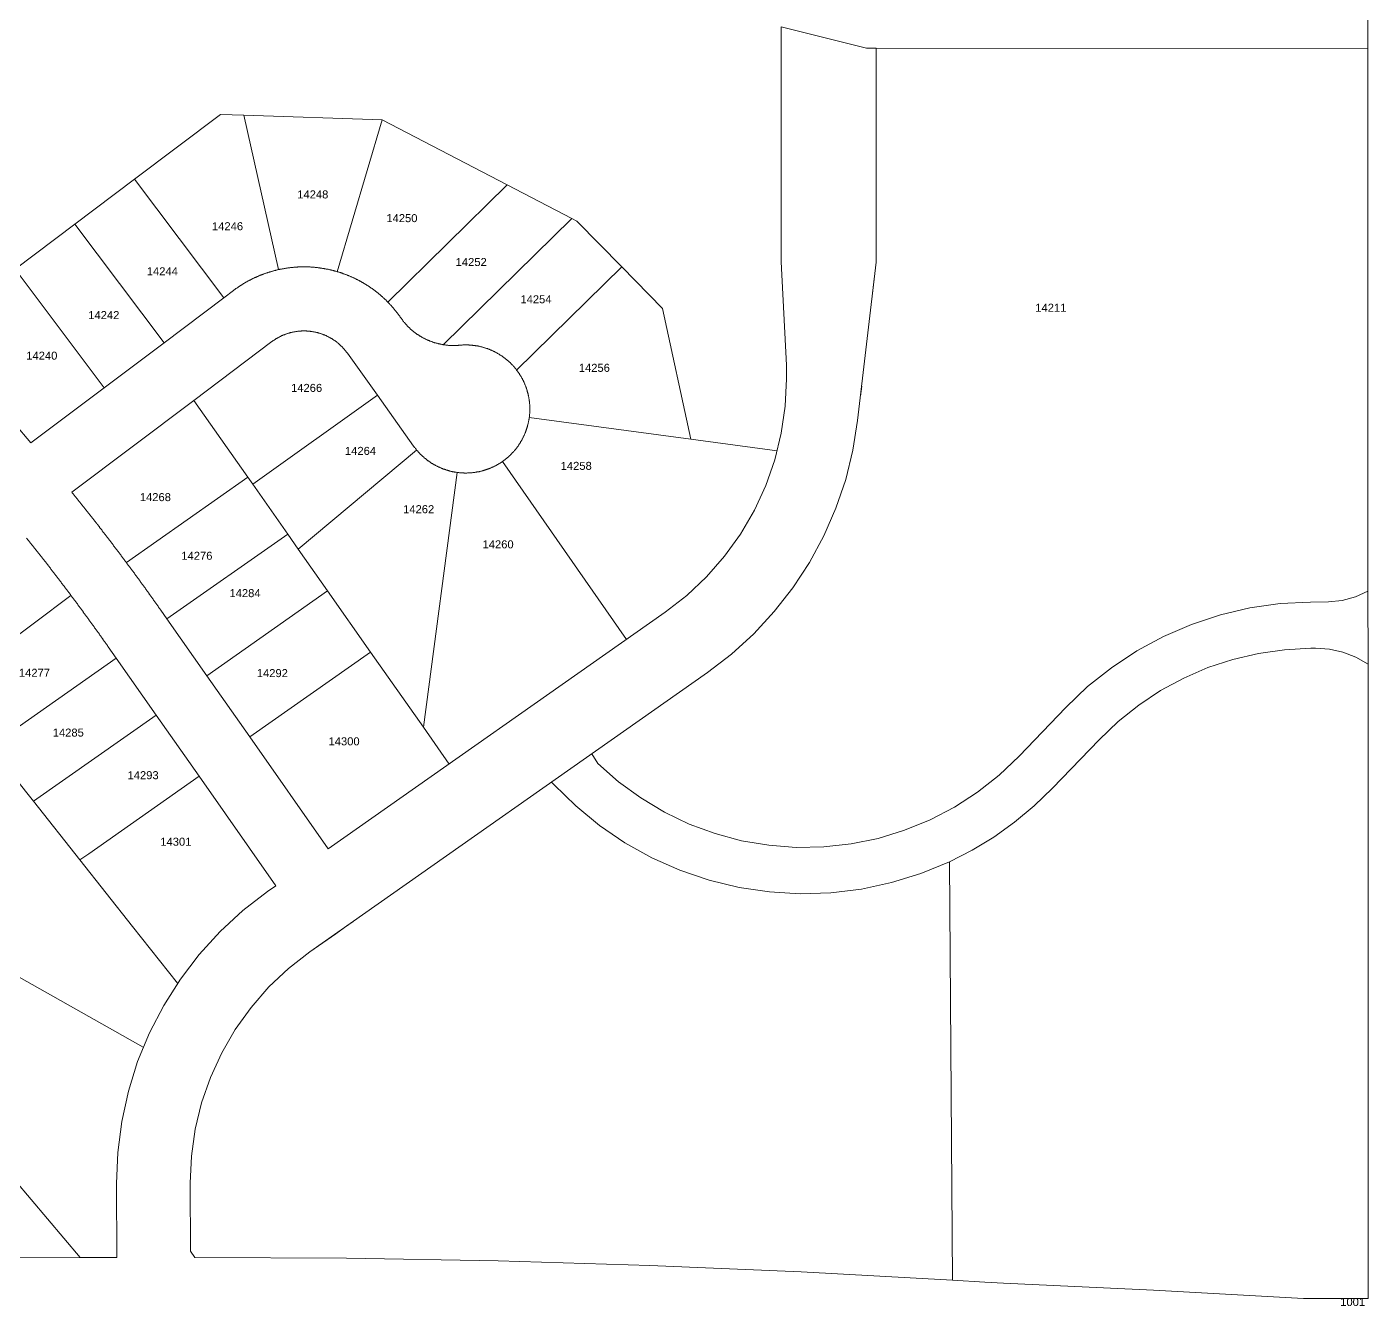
# Model space of a CAD drawing. Header units: feet. Extents: x 865220 to 2866543, y -2240498 to 973965.
# Drawn here: x 2860959 to 2862216, y 963444 to 964642 of the extents above; entities that cross this region are included whole.
import ezdxf
from ezdxf.enums import TextEntityAlignment as Align

# ---------------------------------------------------------------- set-up
doc = ezdxf.new("R2010")
doc.units = ezdxf.units.FT
doc.header["$LTSCALE"] = 0.015
doc.header["$MEASUREMENT"] = 0
doc.layers.add('Dakota County Addresses', color=7, linetype='Continuous')
doc.layers.add('Dakota County Parcels', color=7, linetype='Continuous')
doc.styles.add('Dimensions 100', font='arial.ttf')

# ---------------------------------------------------------------- blocks, each defined once
blk = doc.blocks.new('ACMAP_ANN_TEMPLATE_Dakota County Addresses')
at = {"layer": 'Dakota County Addresses', "style": 'Dimensions 100'}
blk.add_attdef('DakotaCountyAddress', text='', height=50, dxfattribs=at).set_placement((0, 0), align=Align.CENTER)

msp = doc.modelspace()

# ---------------------------------------------------------------- linework, layer by layer
at = {"layer": 'Dakota County Parcels', "lineweight": 5, "ltscale": 100}
for p, q in [((2862215.6, 964622.2), (2862215.6, 964742.2)), ((2861665.9, 964422.4), (2861666, 964642.4)), ((2861666, 964642.4), (2861746, 964622.4)), ((2861746, 964622.4), (2861755, 964622.4)), ((2861755, 964622.4), (2861754.9, 964421.9)), ((2861755, 964622.4), (2862215.6, 964622.2)), ((2862215.6, 964622.2), (2862215.7, 964113.9)), ((2861060, 964499.7), (2861140.7, 964560.4)), ((2861140.7, 964560.4), (2861162.5, 964559.6)), ((2861162.5, 964559.6), (2861194.9, 964415)), ((2861162.5, 964559.6), (2861292.1, 964555.3)), ((2861292.1, 964555.3), (2861250, 964413.1)), ((2861292.1, 964555.3), (2861409.1, 964494.4)), ((2861004.1, 964457.6), (2861060, 964499.7)), ((2861143.6, 964388.6), (2861060, 964499.7)), ((2861409.1, 964494.4), (2861297.4, 964384.7)), ((2861409.1, 964494.4), (2861469.8, 964462.8)), ((2860948.2, 964415.5), (2861004.1, 964457.6)), ((2861087.7, 964346.5), (2861004.1, 964457.6)), ((2861469.8, 964462.8), (2861349.4, 964344.7)), ((2861469.8, 964462.8), (2861474.5, 964460.4)), ((2861474.5, 964460.4), (2861516.5, 964417.6)), ((2861516.5, 964417.6), (2861418.1, 964321)), ((2861516.5, 964417.6), (2861554.7, 964378.6)), ((2861670.9, 964325.7), (2861665.9, 964422.4)), ((2861754.9, 964421.9), (2861737.6, 964273.8)), ((2861754.9, 964421.9), (2861751.6, 964393.1)), ((2861031.7, 964304.4), (2860948.2, 964415.5)), ((2861143.6, 964388.6), (2861152.7, 964395.5)), ((2861087.7, 964346.5), (2861143.6, 964388.6)), ((2861554.7, 964378.6), (2861581.2, 964256.2)), ((2860962.9, 964252.7), (2860873.1, 964359)), ((2861031.7, 964304.4), (2861087.7, 964346.5)), ((2861115.7, 964292.6), (2861188.8, 964347.6)), ((2861259.6, 964336.7), (2861287.6, 964297.3)), ((2861670.9, 964312.8), (2861670.9, 964325.7)), ((2860962.9, 964252.7), (2861031.7, 964304.4)), ((2861741.4, 964305.8), (2861740.3, 964296.4)), ((2861001.4, 964206.5), (2861115.7, 964292.6)), ((2861166.3, 964220.6), (2861115.7, 964292.6)), ((2861170.9, 964214), (2861287.6, 964297.3)), ((2861287.6, 964297.3), (2861321.6, 964249.7)), ((2861581.2, 964256.2), (2861429.9, 964276.5)), ((2861738.2, 964279), (2861737.6, 964273.8)), ((2861581.2, 964256.2), (2861662.2, 964245.3)), ((2861213.5, 964153.3), (2861324.4, 964246)), ((2861404.8, 964235.3), (2861521, 964068.7)), ((2861166.3, 964220.6), (2861052.4, 964140.7)), ((2861170.9, 964214), (2861166.3, 964220.6)), ((2861330.7, 963986.5), (2861362.5, 964225.1)), ((2861203.6, 964167.4), (2861170.9, 964214)), ((2861203.6, 964167.4), (2861090.4, 964087.9)), ((2861213.5, 964153.3), (2861203.6, 964167.4)), ((2861241, 964114.2), (2861213.5, 964153.3)), ((2860882.5, 964021.6), (2861000.5, 964109.9)), ((2861241, 964114.2), (2861127.7, 964034.7)), ((2861241, 964114.2), (2861281.2, 964056.9)), ((2862161.9, 964103.7), (2862178.9, 964103.9)), ((2862215.7, 964113.9), (2862215.8, 964045.5)), ((2861084.6, 964096.1), (2861090.4, 964087.9)), ((2861241.6, 963872.5), (2861557.2, 964094.1)), ((2861090.4, 964087.9), (2861127.7, 964034.7)), ((2861035.5, 964061.6), (2861043, 964051.1)), ((2861281.2, 964056.9), (2861168, 963977.4)), ((2861330.7, 963986.5), (2861281.2, 964056.9)), ((2862162.2, 964060.4), (2862166.6, 964060.4)), ((2860924.8, 963968.1), (2861043, 964051.1)), ((2861043, 964051.1), (2861080.3, 963997.9)), ((2862215.8, 964045.5), (2862215.9, 963451.6)), ((2861127.7, 964034.7), (2861168, 963977.4)), ((2861596.9, 964037.7), (2861224.4, 963776.1)), ((2861888.9, 963959.4), (2861932.5, 964004.8)), ((2860965.3, 963917.1), (2861080.3, 963997.9)), ((2861080.3, 963997.9), (2861120.5, 963940.6)), ((2861354.8, 963952), (2861330.7, 963986.5)), ((2860924.8, 963968.1), (2860965.3, 963917.1)), ((2861168, 963977.4), (2861241.6, 963872.5)), ((2861920.2, 963929.4), (2861963.8, 963974.8)), ((2861488.5, 963961.5), (2861494.2, 963952.5)), ((2861017.1, 963867.9), (2861120.5, 963940.6)), ((2861120.5, 963940.6), (2861192.5, 963838)), ((2861450.6, 963935), (2861452.9, 963932.8)), ((2860965.3, 963917.1), (2861008.9, 963862.2)), ((2861008.9, 963862.2), (2861017.1, 963867.9)), ((2861008.9, 963862.2), (2861058.2, 963799.9)), ((2861826.6, 963468.7), (2861823.5, 963860.4)), ((2861068.2, 963686.8), (2860806.7, 963834)), ((2861184.7, 963832.6), (2861192.5, 963838)), ((2861264.9, 963804.6), (2861256.8, 963798.9)), ((2861009.1, 963489.7), (2860751.6, 963793.4)), ((2861248.6, 963793.1), (2861224.4, 963776.1)), ((2861256.8, 963798.9), (2861248.6, 963793.1)), ((2861043.5, 963489.8), (2861043.3, 963559.3)), ((2861112.2, 963559.5), (2861112.5, 963495.9)), ((2860870.4, 963489.2), (2861009.1, 963489.7)), ((2861009.1, 963489.7), (2861043.5, 963489.8)), ((2861112.5, 963495.9), (2861116.6, 963490)), ((2861856.8, 963466.8), (2861826.6, 963468.7)), ((2861874.2, 963465.7), (2861856.8, 963466.8)), ((2862215.9, 963451.6), (2862155.2, 963451.4))]:
    msp.add_line(p, q, dxfattribs=at)
for points in [[(2861194.9, 964415), (2861195.4, 964415.1), (2861195.8, 964415.2), (2861196.3, 964415.3), (2861196.8, 964415.4), (2861197.3, 964415.5), (2861197.8, 964415.6), (2861198.3, 964415.7), (2861198.8, 964415.8), (2861199.3, 964415.9), (2861199.8, 964415.9), (2861200.3, 964416), (2861200.8, 964416.1), (2861201.2, 964416.2), (2861201.7, 964416.3), (2861202.2, 964416.3), (2861202.7, 964416.4), (2861203.2, 964416.5), (2861203.7, 964416.6), (2861204.2, 964416.6), (2861204.7, 964416.7), (2861205.2, 964416.8), (2861205.7, 964416.8), (2861206.2, 964416.9), (2861206.7, 964416.9), (2861207.2, 964417), (2861207.7, 964417), (2861208.2, 964417.1), (2861208.7, 964417.1), (2861209.2, 964417.2), (2861209.7, 964417.2), (2861210.2, 964417.3), (2861210.7, 964417.3), (2861211.2, 964417.3), (2861211.7, 964417.4), (2861212.2, 964417.4), (2861212.7, 964417.4), (2861213.2, 964417.5), (2861213.7, 964417.5), (2861214.2, 964417.5), (2861214.7, 964417.5), (2861215.2, 964417.5), (2861215.7, 964417.6), (2861216.2, 964417.6), (2861216.7, 964417.6), (2861217.2, 964417.6), (2861217.7, 964417.6), (2861218.2, 964417.6), (2861218.7, 964417.6), (2861219.2, 964417.6), (2861219.7, 964417.6), (2861220.2, 964417.6), (2861220.7, 964417.6), (2861221.2, 964417.6), (2861221.7, 964417.6), (2861222.2, 964417.6), (2861222.7, 964417.5), (2861223.2, 964417.5), (2861223.7, 964417.5), (2861224.2, 964417.5), (2861224.7, 964417.5), (2861225.2, 964417.4), (2861225.7, 964417.4), (2861226.2, 964417.4), (2861226.7, 964417.3), (2861227.2, 964417.3), (2861227.7, 964417.3), (2861228.2, 964417.2), (2861228.7, 964417.2), (2861229.2, 964417.1), (2861229.6, 964417.1), (2861230.1, 964417), (2861230.6, 964417), (2861231.1, 964416.9), (2861231.6, 964416.9), (2861232.1, 964416.8), (2861232.6, 964416.7), (2861233.1, 964416.7), (2861233.6, 964416.6), (2861234.1, 964416.5), (2861234.6, 964416.5), (2861235.1, 964416.4), (2861235.6, 964416.3), (2861236.1, 964416.2), (2861236.6, 964416.2), (2861237.1, 964416.1), (2861237.6, 964416), (2861238.1, 964415.9), (2861238.6, 964415.8), (2861239.1, 964415.7), (2861239.5, 964415.6), (2861240, 964415.6), (2861240.5, 964415.5), (2861241, 964415.4), (2861241.5, 964415.3), (2861242, 964415.1), (2861242.5, 964415), (2861243, 964414.9), (2861243.5, 964414.8), (2861243.9, 964414.7), (2861244.4, 964414.6), (2861244.9, 964414.5), (2861245.4, 964414.4), (2861245.9, 964414.2), (2861246.4, 964414.1), (2861246.9, 964414), (2861247.3, 964413.9), (2861247.8, 964413.7), (2861248.3, 964413.6), (2861248.8, 964413.5), (2861249.3, 964413.3), (2861250, 964413.1)], [(2861152.7, 964395.5), (2861153.1, 964395.8), (2861153.5, 964396.1), (2861153.9, 964396.4), (2861154.3, 964396.7), (2861154.7, 964397), (2861155.1, 964397.3), (2861155.5, 964397.6), (2861156, 964397.8), (2861156.4, 964398.1), (2861156.8, 964398.4), (2861157.2, 964398.7), (2861157.6, 964399), (2861158, 964399.3), (2861158.4, 964399.5), (2861158.9, 964399.8), (2861159.3, 964400.1), (2861159.7, 964400.3), (2861160.1, 964400.6), (2861160.5, 964400.9), (2861161, 964401.1), (2861161.4, 964401.4), (2861161.8, 964401.7), (2861162.2, 964401.9), (2861162.7, 964402.2), (2861163.1, 964402.4), (2861163.5, 964402.7), (2861164, 964402.9), (2861164.4, 964403.2), (2861164.8, 964403.4), (2861165.3, 964403.7), (2861165.7, 964403.9), (2861166.2, 964404.2), (2861166.6, 964404.4), (2861167, 964404.6), (2861167.5, 964404.9), (2861167.9, 964405.1), (2861168.4, 964405.3), (2861168.8, 964405.6), (2861169.2, 964405.8), (2861169.7, 964406), (2861170.1, 964406.2), (2861170.6, 964406.5), (2861171, 964406.7), (2861171.5, 964406.9), (2861171.9, 964407.1), (2861172.4, 964407.3), (2861172.9, 964407.5), (2861173.3, 964407.7), (2861173.8, 964407.9), (2861174.2, 964408.1), (2861174.7, 964408.3), (2861175.1, 964408.5), (2861175.6, 964408.7), (2861176.1, 964408.9), (2861176.5, 964409.1), (2861177, 964409.3), (2861177.4, 964409.5), (2861177.9, 964409.7), (2861178.4, 964409.9), (2861178.8, 964410.1), (2861179.3, 964410.2), (2861179.8, 964410.4), (2861180.2, 964410.6), (2861180.7, 964410.8), (2861181.2, 964411), (2861181.6, 964411.1), (2861182.1, 964411.3), (2861182.6, 964411.5), (2861183.1, 964411.6), (2861183.5, 964411.8), (2861184, 964411.9), (2861184.5, 964412.1), (2861185, 964412.3), (2861185.4, 964412.4), (2861185.9, 964412.6), (2861186.4, 964412.7), (2861186.9, 964412.9), (2861187.3, 964413), (2861187.8, 964413.1), (2861188.3, 964413.3), (2861188.8, 964413.4), (2861189.3, 964413.6), (2861189.7, 964413.7), (2861190.2, 964413.8), (2861190.7, 964413.9), (2861191.2, 964414.1), (2861191.7, 964414.2), (2861192.2, 964414.3), (2861192.6, 964414.4), (2861193.1, 964414.6), (2861193.6, 964414.7), (2861194.1, 964414.8), (2861194.9, 964415)], [(2861250, 964413.1), (2861250.5, 964413), (2861251, 964412.8), (2861251.5, 964412.7), (2861251.9, 964412.5), (2861252.4, 964412.4), (2861252.9, 964412.2), (2861253.4, 964412.1), (2861253.9, 964411.9), (2861254.3, 964411.7), (2861254.8, 964411.6), (2861255.3, 964411.4), (2861255.7, 964411.2), (2861256.2, 964411.1), (2861256.7, 964410.9), (2861257.1, 964410.7), (2861257.6, 964410.6), (2861258.1, 964410.4), (2861258.6, 964410.2), (2861259, 964410), (2861259.5, 964409.8), (2861259.9, 964409.6), (2861260.4, 964409.5), (2861260.9, 964409.3), (2861261.3, 964409.1), (2861261.8, 964408.9), (2861262.3, 964408.7), (2861262.7, 964408.5), (2861263.2, 964408.3), (2861263.6, 964408.1), (2861264.1, 964407.9), (2861264.5, 964407.7), (2861265, 964407.5), (2861265.4, 964407.3), (2861265.9, 964407), (2861266.4, 964406.8), (2861266.8, 964406.6), (2861267.3, 964406.4), (2861267.7, 964406.2), (2861268.1, 964405.9), (2861268.6, 964405.7), (2861269, 964405.5), (2861269.5, 964405.3), (2861269.9, 964405), (2861270.4, 964404.8), (2861270.8, 964404.6), (2861271.3, 964404.3), (2861271.7, 964404.1), (2861272.1, 964403.8), (2861272.6, 964403.6), (2861273, 964403.4), (2861273.4, 964403.1), (2861273.9, 964402.9), (2861274.3, 964402.6), (2861274.7, 964402.4), (2861275.2, 964402.1), (2861275.6, 964401.8), (2861276, 964401.6), (2861276.4, 964401.3), (2861276.9, 964401.1), (2861277.3, 964400.8), (2861277.7, 964400.5), (2861278.1, 964400.3), (2861278.6, 964400), (2861279, 964399.7), (2861279.4, 964399.4), (2861279.8, 964399.2), (2861280.2, 964398.9), (2861280.6, 964398.6), (2861281.1, 964398.3), (2861281.5, 964398), (2861281.9, 964397.8), (2861282.3, 964397.5), (2861282.7, 964397.2), (2861283.1, 964396.9), (2861283.5, 964396.6), (2861283.9, 964396.3), (2861284.3, 964396), (2861284.7, 964395.7), (2861285.1, 964395.4), (2861285.5, 964395.1), (2861285.9, 964394.8), (2861286.3, 964394.5), (2861286.7, 964394.2), (2861287.1, 964393.9), (2861287.5, 964393.6), (2861287.9, 964393.3), (2861288.3, 964392.9), (2861288.6, 964392.6), (2861289, 964392.3), (2861289.4, 964392), (2861289.8, 964391.7), (2861290.2, 964391.3), (2861290.6, 964391), (2861290.9, 964390.7), (2861291.3, 964390.4), (2861291.7, 964390), (2861292.1, 964389.7), (2861292.4, 964389.4), (2861292.8, 964389), (2861293.2, 964388.7), (2861293.5, 964388.4), (2861293.9, 964388), (2861294.3, 964387.7), (2861294.6, 964387.3), (2861295, 964387), (2861295.4, 964386.6), (2861295.7, 964386.3), (2861296.1, 964385.9), (2861296.4, 964385.6), (2861296.8, 964385.2), (2861297.4, 964384.7)], [(2861297.4, 964384.7), (2861297.7, 964384.3), (2861298, 964383.9), (2861298.4, 964383.6), (2861298.7, 964383.2), (2861299.1, 964382.9), (2861299.4, 964382.5), (2861299.8, 964382.1), (2861300.1, 964381.8), (2861300.4, 964381.4), (2861300.8, 964381), (2861301.1, 964380.6), (2861301.4, 964380.3), (2861301.8, 964379.9), (2861302.1, 964379.5), (2861302.4, 964379.1), (2861302.7, 964378.8), (2861303.1, 964378.4), (2861303.4, 964378), (2861303.7, 964377.6), (2861304, 964377.2), (2861304.3, 964376.8), (2861304.7, 964376.4), (2861305, 964376.1), (2861305.3, 964375.7), (2861305.6, 964375.3), (2861305.9, 964374.9), (2861306.2, 964374.5), (2861306.5, 964374.1), (2861306.8, 964373.7), (2861307.1, 964373.3), (2861307.4, 964372.9), (2861307.7, 964372.5), (2861308, 964372.1), (2861308.3, 964371.7), (2861308.6, 964371.3), (2861308.9, 964370.8), (2861309.1, 964370.4), (2861309.5, 964370)], [(2861349.4, 964344.7), (2861348.9, 964344.8), (2861348.5, 964344.9), (2861348, 964345), (2861347.5, 964345.1), (2861347, 964345.2), (2861346.5, 964345.3), (2861346, 964345.4), (2861345.5, 964345.5), (2861345, 964345.6), (2861344.5, 964345.7), (2861344.1, 964345.8), (2861343.6, 964346), (2861343.1, 964346.1), (2861342.6, 964346.2), (2861342.1, 964346.4), (2861341.6, 964346.5), (2861341.2, 964346.6), (2861340.7, 964346.8), (2861340.2, 964346.9), (2861339.7, 964347.1), (2861339.3, 964347.3), (2861338.8, 964347.4), (2861338.3, 964347.6), (2861337.9, 964347.8), (2861337.4, 964348), (2861336.9, 964348.1), (2861336.5, 964348.3), (2861336, 964348.5), (2861335.5, 964348.7), (2861335.1, 964348.9), (2861334.6, 964349.1), (2861334.2, 964349.3), (2861333.7, 964349.5), (2861333.3, 964349.7), (2861332.8, 964349.9), (2861332.4, 964350.2), (2861331.9, 964350.4), (2861331.5, 964350.6), (2861331, 964350.8), (2861330.6, 964351.1), (2861330.1, 964351.3), (2861329.7, 964351.5), (2861329.3, 964351.8), (2861328.8, 964352), (2861328.4, 964352.3), (2861328, 964352.6), (2861327.5, 964352.8), (2861327.1, 964353.1), (2861326.7, 964353.3), (2861326.3, 964353.6), (2861325.9, 964353.9), (2861325.4, 964354.2), (2861325, 964354.4), (2861324.6, 964354.7), (2861324.2, 964355), (2861323.8, 964355.3), (2861323.4, 964355.6), (2861323, 964355.9), (2861322.6, 964356.2), (2861322.2, 964356.5), (2861321.8, 964356.8), (2861321.4, 964357.1), (2861321, 964357.4), (2861320.6, 964357.8), (2861320.2, 964358.1), (2861319.9, 964358.4), (2861319.5, 964358.7), (2861319.1, 964359.1), (2861318.7, 964359.4), (2861318.4, 964359.7), (2861318, 964360.1), (2861317.6, 964360.4), (2861317.3, 964360.7), (2861316.9, 964361.1), (2861316.6, 964361.4), (2861316.2, 964361.8), (2861315.9, 964362.2), (2861315.5, 964362.5), (2861315.2, 964362.9), (2861314.8, 964363.2), (2861314.5, 964363.6), (2861314.2, 964364), (2861313.8, 964364.4), (2861313.5, 964364.7), (2861313.2, 964365.1), (2861312.9, 964365.5), (2861312.5, 964365.9), (2861312.2, 964366.3), (2861311.9, 964366.7), (2861311.6, 964367.1), (2861311.3, 964367.5), (2861311, 964367.9), (2861310.7, 964368.3), (2861310.4, 964368.7), (2861310.1, 964369.1), (2861309.8, 964369.5), (2861309.5, 964370)], [(2861188.8, 964347.6), (2861189.2, 964347.9), (2861189.6, 964348.2), (2861190, 964348.5), (2861190.4, 964348.7), (2861190.8, 964349), (2861191.2, 964349.3), (2861191.7, 964349.6), (2861192.1, 964349.8), (2861192.5, 964350.1), (2861192.9, 964350.4), (2861193.4, 964350.6), (2861193.8, 964350.9), (2861194.2, 964351.1), (2861194.7, 964351.4), (2861195.1, 964351.6), (2861195.5, 964351.8), (2861196, 964352.1), (2861196.4, 964352.3), (2861196.9, 964352.5), (2861197.3, 964352.7), (2861197.8, 964353), (2861198.2, 964353.2), (2861198.7, 964353.4), (2861199.1, 964353.6), (2861199.6, 964353.8), (2861200.1, 964354), (2861200.5, 964354.1), (2861201, 964354.3), (2861201.5, 964354.5), (2861201.9, 964354.7), (2861202.4, 964354.8), (2861202.9, 964355), (2861203.4, 964355.2), (2861203.8, 964355.3), (2861204.3, 964355.5), (2861204.8, 964355.6), (2861205.3, 964355.7), (2861205.8, 964355.9), (2861206.2, 964356), (2861206.7, 964356.1), (2861207.2, 964356.2), (2861207.7, 964356.4), (2861208.2, 964356.5), (2861208.7, 964356.6), (2861209.2, 964356.7), (2861209.6, 964356.8), (2861210.1, 964356.9), (2861210.6, 964356.9), (2861211.1, 964357), (2861211.6, 964357.1), (2861212.1, 964357.2), (2861212.6, 964357.2), (2861213.1, 964357.3), (2861213.6, 964357.3), (2861214.1, 964357.4), (2861214.6, 964357.4), (2861215.1, 964357.5), (2861215.6, 964357.5), (2861216.1, 964357.5), (2861216.6, 964357.6), (2861217.1, 964357.6), (2861217.6, 964357.6), (2861218.1, 964357.6), (2861218.6, 964357.6), (2861219.1, 964357.6), (2861219.6, 964357.6), (2861220.1, 964357.6), (2861220.6, 964357.6), (2861221.1, 964357.6), (2861221.6, 964357.5), (2861222.1, 964357.5), (2861222.6, 964357.5), (2861223.1, 964357.4), (2861223.6, 964357.4), (2861224.1, 964357.3), (2861224.6, 964357.3), (2861225.1, 964357.2), (2861225.6, 964357.2), (2861226.1, 964357.1), (2861226.6, 964357), (2861227.1, 964356.9), (2861227.6, 964356.9), (2861228, 964356.8), (2861228.5, 964356.7), (2861229, 964356.6), (2861229.5, 964356.5), (2861230, 964356.4), (2861230.5, 964356.2), (2861231, 964356.1), (2861231.5, 964356), (2861231.9, 964355.9), (2861232.4, 964355.7), (2861232.9, 964355.6), (2861233.4, 964355.5), (2861233.9, 964355.3), (2861234.3, 964355.2), (2861234.8, 964355), (2861235.3, 964354.8), (2861235.8, 964354.7), (2861236.2, 964354.5), (2861236.7, 964354.3), (2861237.2, 964354.1), (2861237.6, 964354), (2861238.1, 964353.8), (2861238.5, 964353.6), (2861239, 964353.4), (2861239.5, 964353.2), (2861239.9, 964353), (2861240.4, 964352.7), (2861240.8, 964352.5), (2861241.3, 964352.3), (2861241.7, 964352.1), (2861242.2, 964351.9), (2861242.6, 964351.6), (2861243, 964351.4), (2861243.5, 964351.1), (2861243.9, 964350.9), (2861244.3, 964350.6), (2861244.8, 964350.4), (2861245.2, 964350.1), (2861245.6, 964349.8), (2861246, 964349.6), (2861246.5, 964349.3), (2861246.9, 964349), (2861247.3, 964348.7), (2861247.7, 964348.5), (2861248.1, 964348.2), (2861248.5, 964347.9), (2861248.9, 964347.6), (2861249.3, 964347.3), (2861249.7, 964347), (2861250.1, 964346.7), (2861250.5, 964346.3), (2861250.9, 964346), (2861251.2, 964345.7), (2861251.6, 964345.4), (2861252, 964345), (2861252.4, 964344.7), (2861252.7, 964344.4), (2861253.1, 964344), (2861253.5, 964343.7), (2861253.8, 964343.3), (2861254.2, 964343), (2861254.5, 964342.6), (2861254.9, 964342.3), (2861255.2, 964341.9), (2861255.6, 964341.5), (2861255.9, 964341.2), (2861256.2, 964340.8), (2861256.6, 964340.4), (2861256.9, 964340.1), (2861257.2, 964339.7), (2861257.5, 964339.3), (2861257.9, 964338.9), (2861258.2, 964338.5), (2861258.5, 964338.1), (2861258.8, 964337.7), (2861259.1, 964337.3), (2861259.6, 964336.7)], [(2861364.7, 964344.2), (2861364.2, 964344.2), (2861363.7, 964344.2), (2861363.2, 964344.1), (2861362.7, 964344.1), (2861362.2, 964344.1), (2861361.7, 964344), (2861361.2, 964344), (2861360.7, 964344), (2861360.2, 964344), (2861359.7, 964344), (2861359.2, 964344), (2861358.7, 964344), (2861358.2, 964344), (2861357.7, 964344), (2861357.2, 964344), (2861356.7, 964344), (2861356.2, 964344), (2861355.7, 964344), (2861355.2, 964344.1), (2861354.7, 964344.1), (2861354.2, 964344.1), (2861353.7, 964344.2), (2861353.2, 964344.2), (2861352.7, 964344.3), (2861352.2, 964344.3), (2861351.7, 964344.4), (2861351.2, 964344.5), (2861350.7, 964344.5), (2861350.2, 964344.6), (2861349.4, 964344.7)], [(2861364.7, 964344.2), (2861365.2, 964344.3), (2861365.7, 964344.3), (2861366.2, 964344.4), (2861366.7, 964344.4), (2861367.2, 964344.4), (2861367.7, 964344.5), (2861368.2, 964344.5), (2861368.7, 964344.5), (2861369.2, 964344.5), (2861369.7, 964344.5), (2861370.2, 964344.5), (2861370.7, 964344.5), (2861371.2, 964344.5), (2861371.7, 964344.5), (2861372.2, 964344.5), (2861372.7, 964344.5), (2861373.2, 964344.5), (2861373.7, 964344.4), (2861374.2, 964344.4), (2861374.7, 964344.4), (2861375.2, 964344.3), (2861375.7, 964344.3), (2861376.2, 964344.2), (2861376.6, 964344.2), (2861377.1, 964344.1), (2861377.6, 964344.1), (2861378.1, 964344), (2861378.6, 964344), (2861379.1, 964343.9), (2861379.6, 964343.8), (2861380.1, 964343.7), (2861380.6, 964343.6), (2861381.1, 964343.6), (2861381.6, 964343.5), (2861382.1, 964343.4), (2861382.6, 964343.3), (2861383.1, 964343.2), (2861383.6, 964343.1), (2861384, 964343), (2861384.5, 964342.8), (2861385, 964342.7), (2861385.5, 964342.6), (2861386, 964342.5), (2861386.5, 964342.3), (2861386.9, 964342.2), (2861387.4, 964342.1), (2861387.9, 964341.9), (2861388.4, 964341.8), (2861388.9, 964341.6), (2861389.3, 964341.5), (2861389.8, 964341.3), (2861390.3, 964341.1), (2861390.7, 964341), (2861391.2, 964340.8), (2861391.7, 964340.6), (2861392.2, 964340.4), (2861392.6, 964340.3), (2861393.1, 964340.1), (2861393.5, 964339.9), (2861394, 964339.7), (2861394.5, 964339.5), (2861394.9, 964339.3), (2861395.4, 964339.1), (2861395.8, 964338.9), (2861396.3, 964338.7), (2861396.7, 964338.4), (2861397.2, 964338.2), (2861397.6, 964338), (2861398.1, 964337.8), (2861398.5, 964337.5), (2861399, 964337.3), (2861399.4, 964337.1), (2861399.8, 964336.8), (2861400.3, 964336.6), (2861400.7, 964336.3), (2861401.1, 964336.1), (2861401.6, 964335.8), (2861402, 964335.6), (2861402.4, 964335.3), (2861402.8, 964335), (2861403.3, 964334.7), (2861403.7, 964334.5), (2861404.1, 964334.2), (2861404.5, 964333.9), (2861404.9, 964333.6), (2861405.3, 964333.3), (2861405.7, 964333), (2861406.1, 964332.8), (2861406.5, 964332.5), (2861406.9, 964332.1), (2861407.3, 964331.8), (2861407.7, 964331.5), (2861408.1, 964331.2), (2861408.5, 964330.9), (2861408.9, 964330.6), (2861409.3, 964330.3), (2861409.6, 964329.9), (2861410, 964329.6), (2861410.4, 964329.3), (2861410.8, 964328.9), (2861411.1, 964328.6), (2861411.5, 964328.3), (2861411.9, 964327.9), (2861412.2, 964327.6), (2861412.6, 964327.2), (2861412.9, 964326.9), (2861413.3, 964326.5), (2861413.6, 964326.2), (2861414, 964325.8), (2861414.3, 964325.4), (2861414.7, 964325.1), (2861415, 964324.7), (2861415.3, 964324.3), (2861415.7, 964324), (2861416, 964323.6), (2861416.3, 964323.2), (2861416.6, 964322.8), (2861416.9, 964322.4), (2861417.3, 964322), (2861417.6, 964321.6), (2861418.1, 964321)], [(2861418.1, 964321), (2861418.4, 964320.6), (2861418.7, 964320.2), (2861419, 964319.8), (2861419.3, 964319.4), (2861419.5, 964319), (2861419.8, 964318.6), (2861420.1, 964318.2), (2861420.4, 964317.8), (2861420.7, 964317.3), (2861420.9, 964316.9), (2861421.2, 964316.5), (2861421.5, 964316.1), (2861421.7, 964315.6), (2861422, 964315.2), (2861422.2, 964314.8), (2861422.5, 964314.3), (2861422.7, 964313.9), (2861423, 964313.5), (2861423.2, 964313), (2861423.5, 964312.6), (2861423.7, 964312.2), (2861423.9, 964311.7), (2861424.1, 964311.3), (2861424.4, 964310.8), (2861424.6, 964310.4), (2861424.8, 964309.9), (2861425, 964309.5), (2861425.2, 964309), (2861425.4, 964308.5), (2861425.6, 964308.1), (2861425.8, 964307.6), (2861426, 964307.2), (2861426.2, 964306.7), (2861426.4, 964306.2), (2861426.5, 964305.8), (2861426.7, 964305.3), (2861426.9, 964304.8), (2861427.1, 964304.4), (2861427.2, 964303.9), (2861427.4, 964303.4), (2861427.5, 964302.9), (2861427.7, 964302.5), (2861427.8, 964302), (2861428, 964301.5), (2861428.1, 964301), (2861428.3, 964300.5), (2861428.4, 964300.1), (2861428.5, 964299.6), (2861428.6, 964299.1), (2861428.8, 964298.6), (2861428.9, 964298.1), (2861429, 964297.6), (2861429.1, 964297.1), (2861429.2, 964296.7), (2861429.3, 964296.2), (2861429.4, 964295.7), (2861429.5, 964295.2), (2861429.6, 964294.7), (2861429.6, 964294.2), (2861429.7, 964293.7), (2861429.8, 964293.2), (2861429.9, 964292.7), (2861429.9, 964292.2), (2861430, 964291.7), (2861430.1, 964291.2), (2861430.1, 964290.7), (2861430.2, 964290.2), (2861430.2, 964289.7), (2861430.2, 964289.2), (2861430.3, 964288.7), (2861430.3, 964288.2), (2861430.3, 964287.7), (2861430.4, 964287.2), (2861430.4, 964286.7), (2861430.4, 964286.2), (2861430.4, 964285.7), (2861430.4, 964285.2), (2861430.4, 964284.7), (2861430.4, 964284.2), (2861430.4, 964283.7), (2861430.4, 964283.2), (2861430.4, 964282.7), (2861430.4, 964282.2), (2861430.4, 964281.7), (2861430.3, 964281.2), (2861430.3, 964280.7), (2861430.3, 964280.2), (2861430.2, 964279.7), (2861430.2, 964279.2), (2861430.2, 964278.8), (2861430.1, 964278.3), (2861430.1, 964277.8), (2861430, 964277.3), (2861429.9, 964276.5)], [(2861557.2, 964094.1), (2861577.4, 964109.8), (2861596.1, 964127.4), (2861612.9, 964146.6), (2861627.9, 964167.4), (2861640.8, 964189.6), (2861651.5, 964212.8), (2861659.9, 964237), (2861666, 964261.9), (2861669.7, 964287.2), (2861670.9, 964312.8)], [(2861429.9, 964276.5), (2861429.8, 964276), (2861429.8, 964275.5), (2861429.7, 964275), (2861429.6, 964274.6), (2861429.5, 964274.1), (2861429.4, 964273.6), (2861429.3, 964273.1), (2861429.2, 964272.6), (2861429.1, 964272.1), (2861429, 964271.6), (2861428.9, 964271.1), (2861428.8, 964270.6), (2861428.7, 964270.1), (2861428.6, 964269.7), (2861428.4, 964269.2), (2861428.3, 964268.7), (2861428.2, 964268.2), (2861428, 964267.7), (2861427.9, 964267.3), (2861427.7, 964266.8), (2861427.6, 964266.3), (2861427.4, 964265.8), (2861427.3, 964265.3), (2861427.1, 964264.9), (2861427, 964264.4), (2861426.8, 964263.9), (2861426.6, 964263.5), (2861426.4, 964263), (2861426.3, 964262.5), (2861426.1, 964262.1), (2861425.9, 964261.6), (2861425.7, 964261.1), (2861425.5, 964260.7), (2861425.3, 964260.2), (2861425.1, 964259.8), (2861424.9, 964259.3), (2861424.7, 964258.9), (2861424.5, 964258.4), (2861424.2, 964258), (2861424, 964257.5), (2861423.8, 964257.1), (2861423.6, 964256.6), (2861423.3, 964256.2), (2861423.1, 964255.7), (2861422.8, 964255.3), (2861422.6, 964254.9), (2861422.3, 964254.4), (2861422.1, 964254), (2861421.8, 964253.6), (2861421.6, 964253.1), (2861421.3, 964252.7), (2861421, 964252.3), (2861420.8, 964251.9), (2861420.5, 964251.5), (2861420.2, 964251), (2861419.9, 964250.6), (2861419.7, 964250.2), (2861419.4, 964249.8), (2861419.1, 964249.4), (2861418.8, 964249), (2861418.5, 964248.6), (2861418.2, 964248.2), (2861417.9, 964247.8), (2861417.6, 964247.4), (2861417.3, 964247), (2861417, 964246.6), (2861416.6, 964246.2), (2861416.3, 964245.9), (2861416, 964245.5), (2861415.7, 964245.1), (2861415.3, 964244.7), (2861415, 964244.4), (2861414.7, 964244), (2861414.3, 964243.6), (2861414, 964243.3), (2861413.6, 964242.9), (2861413.3, 964242.5), (2861412.9, 964242.2), (2861412.6, 964241.8), (2861412.2, 964241.5), (2861411.9, 964241.1), (2861411.5, 964240.8), (2861411.1, 964240.4), (2861410.8, 964240.1), (2861410.4, 964239.8), (2861410, 964239.4), (2861409.6, 964239.1), (2861409.3, 964238.8), (2861408.9, 964238.5), (2861408.5, 964238.1), (2861408.1, 964237.8), (2861407.7, 964237.5), (2861407.3, 964237.2), (2861406.9, 964236.9), (2861406.5, 964236.6), (2861406.1, 964236.3), (2861405.7, 964236), (2861405.3, 964235.7), (2861404.8, 964235.3)], [(2861596.9, 964037.7), (2861619.3, 964054.9), (2861640.3, 964073.9), (2861659.5, 964094.7), (2861677, 964117), (2861692.5, 964140.7), (2861705.9, 964165.6), (2861717.3, 964191.6), (2861726.4, 964218.4), (2861733.2, 964245.9), (2861737.6, 964273.8)], [(2861324.4, 964246), (2861324.1, 964246.4), (2861323.8, 964246.8), (2861323.5, 964247.2), (2861323.2, 964247.6), (2861322.9, 964248), (2861322.5, 964248.4), (2861322.2, 964248.8), (2861322, 964249.2), (2861321.6, 964249.7)], [(2861362.5, 964225.1), (2861362, 964225.1), (2861361.5, 964225.2), (2861361, 964225.3), (2861360.5, 964225.4), (2861360, 964225.4), (2861359.5, 964225.5), (2861359, 964225.6), (2861358.6, 964225.7), (2861358.1, 964225.8), (2861357.6, 964225.9), (2861357.1, 964226), (2861356.6, 964226.1), (2861356.1, 964226.3), (2861355.6, 964226.4), (2861355.1, 964226.5), (2861354.7, 964226.6), (2861354.2, 964226.8), (2861353.7, 964226.9), (2861353.2, 964227.1), (2861352.7, 964227.2), (2861352.3, 964227.3), (2861351.8, 964227.5), (2861351.3, 964227.7), (2861350.8, 964227.8), (2861350.4, 964228), (2861349.9, 964228.2), (2861349.4, 964228.3), (2861349, 964228.5), (2861348.5, 964228.7), (2861348, 964228.9), (2861347.6, 964229.1), (2861347.1, 964229.3), (2861346.6, 964229.4), (2861346.2, 964229.6), (2861345.7, 964229.9), (2861345.3, 964230.1), (2861344.8, 964230.3), (2861344.4, 964230.5), (2861343.9, 964230.7), (2861343.5, 964230.9), (2861343, 964231.2), (2861342.6, 964231.4), (2861342.1, 964231.6), (2861341.7, 964231.9), (2861341.3, 964232.1), (2861340.8, 964232.3), (2861340.4, 964232.6), (2861340, 964232.8), (2861339.5, 964233.1), (2861339.1, 964233.4), (2861338.7, 964233.6), (2861338.3, 964233.9), (2861337.8, 964234.2), (2861337.4, 964234.4), (2861337, 964234.7), (2861336.6, 964235), (2861336.2, 964235.3), (2861335.8, 964235.6), (2861335.4, 964235.9), (2861335, 964236.1), (2861334.6, 964236.4), (2861334.2, 964236.7), (2861333.8, 964237), (2861333.4, 964237.4), (2861333, 964237.7), (2861332.6, 964238), (2861332.2, 964238.3), (2861331.8, 964238.6), (2861331.4, 964238.9), (2861331.1, 964239.3), (2861330.7, 964239.6), (2861330.3, 964239.9), (2861329.9, 964240.3), (2861329.6, 964240.6), (2861329.2, 964240.9), (2861328.8, 964241.3), (2861328.5, 964241.6), (2861328.1, 964242), (2861327.8, 964242.3), (2861327.4, 964242.7), (2861327.1, 964243.1), (2861326.7, 964243.4), (2861326.4, 964243.8), (2861326.1, 964244.2), (2861325.7, 964244.5), (2861325.4, 964244.9), (2861325.1, 964245.3), (2861324.4, 964246)], [(2861404.8, 964235.3), (2861404.4, 964235), (2861403.9, 964234.8), (2861403.5, 964234.5), (2861403.1, 964234.2), (2861402.7, 964233.9), (2861402.3, 964233.7), (2861401.8, 964233.4), (2861401.4, 964233.1), (2861401, 964232.9), (2861400.6, 964232.6), (2861400.1, 964232.4), (2861399.7, 964232.1), (2861399.2, 964231.9), (2861398.8, 964231.7), (2861398.4, 964231.4), (2861397.9, 964231.2), (2861397.5, 964231), (2861397, 964230.7), (2861396.6, 964230.5), (2861396.1, 964230.3), (2861395.7, 964230.1), (2861395.2, 964229.9), (2861394.8, 964229.7), (2861394.3, 964229.5), (2861393.9, 964229.3), (2861393.4, 964229.1), (2861392.9, 964228.9), (2861392.5, 964228.7), (2861392, 964228.5), (2861391.5, 964228.4), (2861391.1, 964228.2), (2861390.6, 964228), (2861390.1, 964227.9), (2861389.6, 964227.7), (2861389.2, 964227.5), (2861388.7, 964227.4), (2861388.2, 964227.2), (2861387.7, 964227.1), (2861387.3, 964226.9), (2861386.8, 964226.8), (2861386.3, 964226.7), (2861385.8, 964226.5), (2861385.3, 964226.4), (2861384.9, 964226.3), (2861384.4, 964226.2), (2861383.9, 964226.1), (2861383.4, 964225.9), (2861382.9, 964225.8), (2861382.4, 964225.7), (2861381.9, 964225.6), (2861381.4, 964225.5), (2861380.9, 964225.5), (2861380.4, 964225.4), (2861380, 964225.3), (2861379.5, 964225.2), (2861379, 964225.1), (2861378.5, 964225.1), (2861378, 964225), (2861377.5, 964224.9), (2861377, 964224.9), (2861376.5, 964224.8), (2861376, 964224.8), (2861375.5, 964224.7), (2861375, 964224.7), (2861374.5, 964224.7), (2861374, 964224.6), (2861373.5, 964224.6), (2861373, 964224.6), (2861372.5, 964224.6), (2861372, 964224.6), (2861371.5, 964224.5), (2861371, 964224.5), (2861370.5, 964224.5), (2861370, 964224.5), (2861369.5, 964224.5), (2861369, 964224.5), (2861368.5, 964224.6), (2861368, 964224.6), (2861367.5, 964224.6), (2861367, 964224.6), (2861366.5, 964224.7), (2861366, 964224.7), (2861365.5, 964224.7), (2861365, 964224.8), (2861364.5, 964224.8), (2861364, 964224.9), (2861363.5, 964224.9), (2861363, 964225), (2861362.5, 964225.1)], [(2861001.4, 964206.5), (2861001.7, 964206.1), (2861002, 964205.7), (2861002.3, 964205.3), (2861002.6, 964205), (2861002.9, 964204.6), (2861003.2, 964204.2), (2861003.6, 964203.8), (2861003.9, 964203.4), (2861004.2, 964203), (2861004.5, 964202.6), (2861004.8, 964202.2), (2861005.1, 964201.8), (2861005.4, 964201.5), (2861005.8, 964201.1), (2861006.1, 964200.7), (2861006.4, 964200.3), (2861006.7, 964199.9), (2861007, 964199.5), (2861007.3, 964199.1), (2861007.6, 964198.7), (2861007.9, 964198.3), (2861008.3, 964197.9), (2861008.6, 964197.6), (2861008.9, 964197.2), (2861009.2, 964196.8), (2861009.5, 964196.4), (2861009.8, 964196), (2861010.1, 964195.6), (2861010.4, 964195.2), (2861010.8, 964194.8), (2861011.1, 964194.4), (2861011.4, 964194), (2861011.7, 964193.6), (2861012, 964193.3), (2861012.3, 964192.9), (2861012.6, 964192.5), (2861012.9, 964192.1), (2861013.2, 964191.7), (2861013.6, 964191.3), (2861013.9, 964190.9), (2861014.2, 964190.5), (2861014.5, 964190.1), (2861014.8, 964189.7), (2861015.1, 964189.3), (2861015.4, 964188.9), (2861015.7, 964188.6), (2861016, 964188.2), (2861016.3, 964187.8), (2861016.7, 964187.4), (2861017, 964187), (2861017.3, 964186.6), (2861017.6, 964186.2), (2861017.9, 964185.8), (2861018.2, 964185.4), (2861018.5, 964185), (2861018.8, 964184.6), (2861019.1, 964184.2), (2861019.4, 964183.8), (2861019.7, 964183.4), (2861020.1, 964183.1), (2861020.4, 964182.7), (2861020.7, 964182.3), (2861021, 964181.9), (2861021.3, 964181.5), (2861021.6, 964181.1), (2861021.9, 964180.7), (2861022.2, 964180.3), (2861022.5, 964179.9), (2861022.8, 964179.5), (2861023.1, 964179.1), (2861023.4, 964178.7), (2861023.8, 964178.3), (2861024.1, 964177.9), (2861024.4, 964177.5), (2861024.7, 964177.1), (2861025, 964176.8), (2861025.3, 964176.4), (2861025.6, 964176), (2861025.9, 964175.6), (2861026.2, 964175.2), (2861026.5, 964174.8), (2861026.8, 964174.4), (2861027.1, 964174), (2861027.4, 964173.6), (2861027.7, 964173.2), (2861028, 964172.8), (2861028.4, 964172.4), (2861028.7, 964172), (2861029, 964171.6), (2861029.3, 964171.2), (2861029.6, 964170.8), (2861029.9, 964170.4), (2861030.2, 964170), (2861030.5, 964169.6), (2861030.8, 964169.2), (2861031.1, 964168.8), (2861031.4, 964168.5), (2861031.7, 964168.1), (2861032, 964167.7), (2861032.3, 964167.3), (2861032.6, 964166.9), (2861032.9, 964166.5), (2861033.2, 964166.1), (2861033.5, 964165.7), (2861033.8, 964165.3), (2861034.2, 964164.9), (2861034.5, 964164.5), (2861034.8, 964164.1), (2861035.1, 964163.7), (2861035.4, 964163.3), (2861035.7, 964162.9), (2861036, 964162.5), (2861036.3, 964162.1), (2861036.6, 964161.7), (2861036.9, 964161.3), (2861037.2, 964160.9), (2861037.5, 964160.5), (2861037.8, 964160.1), (2861038.1, 964159.7), (2861038.4, 964159.3), (2861038.7, 964158.9), (2861039, 964158.5), (2861039.3, 964158.1), (2861039.6, 964157.7), (2861039.9, 964157.3), (2861040.2, 964156.9), (2861040.5, 964156.5), (2861040.8, 964156.1), (2861041.1, 964155.7), (2861041.4, 964155.3), (2861041.7, 964154.9), (2861042, 964154.5), (2861042.3, 964154.1), (2861042.6, 964153.7), (2861042.9, 964153.3), (2861043.2, 964152.9), (2861043.5, 964152.5), (2861043.8, 964152.2), (2861044.1, 964151.8), (2861044.4, 964151.4), (2861044.7, 964151), (2861045, 964150.6), (2861045.3, 964150.2), (2861045.6, 964149.8), (2861045.9, 964149.4), (2861046.2, 964149), (2861046.5, 964148.6), (2861046.8, 964148.2), (2861047.1, 964147.8), (2861047.4, 964147.4), (2861047.7, 964147), (2861048, 964146.6), (2861048.3, 964146.2), (2861048.6, 964145.8), (2861048.9, 964145.4), (2861049.2, 964145), (2861049.5, 964144.6), (2861049.8, 964144.2), (2861050.1, 964143.8), (2861050.4, 964143.4), (2861050.7, 964143), (2861051, 964142.6), (2861051.3, 964142.1), (2861051.6, 964141.7), (2861051.9, 964141.3), (2861052.4, 964140.7)], [(2860958.9, 964163.6), (2860959.2, 964163.2), (2860959.5, 964162.8), (2860959.8, 964162.4), (2860960.1, 964162), (2860960.5, 964161.6), (2860960.8, 964161.3), (2860961.1, 964160.9), (2860961.4, 964160.5), (2860961.7, 964160.1), (2860962, 964159.7), (2860962.3, 964159.3), (2860962.6, 964158.9), (2860963, 964158.5), (2860963.3, 964158.1), (2860963.6, 964157.7), (2860963.9, 964157.3), (2860964.2, 964157), (2860964.5, 964156.6), (2860964.8, 964156.2), (2860965.1, 964155.8), (2860965.5, 964155.4), (2860965.8, 964155), (2860966.1, 964154.6), (2860966.4, 964154.2), (2860966.7, 964153.8), (2860967, 964153.4), (2860967.3, 964153), (2860967.6, 964152.7), (2860967.9, 964152.3), (2860968.2, 964151.9), (2860968.6, 964151.5), (2860968.9, 964151.1), (2860969.2, 964150.7), (2860969.5, 964150.3), (2860969.8, 964149.9), (2860970.1, 964149.5), (2860970.4, 964149.1), (2860970.7, 964148.7), (2860971, 964148.3), (2860971.3, 964147.9), (2860971.7, 964147.6), (2860972, 964147.2), (2860972.3, 964146.8), (2860972.6, 964146.4), (2860972.9, 964146), (2860973.2, 964145.6), (2860973.5, 964145.2), (2860973.8, 964144.8), (2860974.1, 964144.4), (2860974.4, 964144), (2860974.7, 964143.6), (2860975, 964143.2), (2860975.4, 964142.8), (2860975.7, 964142.4), (2860976, 964142), (2860976.3, 964141.6), (2860976.6, 964141.3), (2860976.9, 964140.9), (2860977.2, 964140.5), (2860977.5, 964140.1), (2860977.8, 964139.7), (2860978.1, 964139.3), (2860978.4, 964138.9), (2860978.7, 964138.5), (2860979, 964138.1), (2860979.3, 964137.7), (2860979.7, 964137.3), (2860980, 964136.9), (2860980.3, 964136.5), (2860980.6, 964136.1), (2860980.9, 964135.7), (2860981.2, 964135.3), (2860981.5, 964134.9), (2860981.8, 964134.5), (2860982.1, 964134.1), (2860982.4, 964133.8), (2860982.7, 964133.4), (2860983, 964133), (2860983.3, 964132.6), (2860983.6, 964132.2), (2860983.9, 964131.8), (2860984.2, 964131.4), (2860984.5, 964131), (2860984.9, 964130.6), (2860985.2, 964130.2), (2860985.5, 964129.8), (2860985.8, 964129.4), (2860986.1, 964129), (2860986.4, 964128.6), (2860986.7, 964128.2), (2860987, 964127.8), (2860987.3, 964127.4), (2860987.6, 964127), (2860987.9, 964126.6), (2860988.2, 964126.2), (2860988.5, 964125.8), (2860988.8, 964125.4), (2860989.1, 964125), (2860989.4, 964124.6), (2860989.7, 964124.2), (2860990, 964123.8), (2860990.3, 964123.4), (2860990.6, 964123), (2860990.9, 964122.6), (2860991.2, 964122.2), (2860991.5, 964121.8), (2860991.8, 964121.4), (2860992.1, 964121), (2860992.4, 964120.7), (2860992.7, 964120.3), (2860993, 964119.9), (2860993.3, 964119.5), (2860993.6, 964119.1), (2860994, 964118.7), (2860994.3, 964118.3), (2860994.6, 964117.9), (2860994.9, 964117.5), (2860995.2, 964117.1), (2860995.5, 964116.7), (2860995.8, 964116.3), (2860996.1, 964115.9), (2860996.4, 964115.5), (2860996.7, 964115.1), (2860997, 964114.7), (2860997.3, 964114.3), (2860997.6, 964113.9), (2860997.9, 964113.5), (2860998.2, 964113.1), (2860998.5, 964112.7), (2860998.8, 964112.3), (2860999.1, 964111.9), (2860999.4, 964111.5), (2860999.7, 964111.1), (2861000, 964110.7), (2861000.5, 964109.9)], [(2861052.4, 964140.7), (2861052.7, 964140.3), (2861053, 964139.9), (2861053.3, 964139.5), (2861053.6, 964139.1), (2861053.9, 964138.7), (2861054.2, 964138.3), (2861054.5, 964137.9), (2861054.8, 964137.5), (2861055.1, 964137.1), (2861055.4, 964136.7), (2861055.7, 964136.3), (2861056, 964135.9), (2861056.3, 964135.5), (2861056.6, 964135.1), (2861056.9, 964134.6), (2861057.2, 964134.2), (2861057.5, 964133.8), (2861057.8, 964133.4), (2861058.1, 964133), (2861058.4, 964132.6), (2861058.7, 964132.2), (2861059, 964131.8), (2861059.3, 964131.4), (2861059.6, 964131), (2861059.9, 964130.6), (2861060.2, 964130.2), (2861060.5, 964129.8), (2861060.7, 964129.4), (2861061, 964129), (2861061.3, 964128.6), (2861061.6, 964128.2), (2861061.9, 964127.8), (2861062.2, 964127.4), (2861062.5, 964127), (2861062.8, 964126.6), (2861063.1, 964126.2), (2861063.4, 964125.8), (2861063.7, 964125.4), (2861064, 964125), (2861064.3, 964124.6), (2861064.6, 964124.2), (2861064.9, 964123.8), (2861065.2, 964123.4), (2861065.5, 964123), (2861065.8, 964122.5), (2861066, 964122.1), (2861066.3, 964121.7), (2861066.6, 964121.3), (2861066.9, 964120.9), (2861067.2, 964120.5), (2861067.5, 964120.1), (2861067.8, 964119.7), (2861068.1, 964119.3), (2861068.4, 964118.9), (2861068.7, 964118.5), (2861069, 964118.1), (2861069.3, 964117.7), (2861069.6, 964117.3), (2861069.9, 964116.9), (2861070.2, 964116.5), (2861070.4, 964116.1), (2861070.7, 964115.7), (2861071, 964115.3), (2861071.3, 964114.8), (2861071.6, 964114.4), (2861071.9, 964114), (2861072.2, 964113.6), (2861072.5, 964113.2), (2861072.8, 964112.8), (2861073.1, 964112.4), (2861073.4, 964112), (2861073.7, 964111.6), (2861073.9, 964111.2), (2861074.2, 964110.8), (2861074.5, 964110.4), (2861074.8, 964110), (2861075.1, 964109.6), (2861075.4, 964109.2), (2861075.7, 964108.8), (2861076, 964108.3), (2861076.3, 964107.9), (2861076.6, 964107.5), (2861076.8, 964107.1), (2861077.1, 964106.7), (2861077.4, 964106.3), (2861077.7, 964105.9), (2861078, 964105.5), (2861078.3, 964105.1), (2861078.6, 964104.7), (2861078.9, 964104.3), (2861079.2, 964103.9), (2861079.5, 964103.5), (2861079.7, 964103), (2861080, 964102.6), (2861080.3, 964102.2), (2861080.6, 964101.8), (2861080.9, 964101.4), (2861081.2, 964101), (2861081.5, 964100.6), (2861081.8, 964100.2), (2861082.1, 964099.8), (2861082.3, 964099.4), (2861082.6, 964099), (2861082.9, 964098.6), (2861083.2, 964098.1), (2861083.5, 964097.7), (2861083.8, 964097.3), (2861084.1, 964096.9), (2861084.4, 964096.5), (2861084.6, 964096.1)], [(2861000.5, 964109.9), (2861000.8, 964109.5), (2861001.1, 964109.1), (2861001.4, 964108.7), (2861001.7, 964108.3), (2861002, 964107.9), (2861002.3, 964107.5), (2861002.6, 964107.1), (2861002.9, 964106.7), (2861003.2, 964106.3), (2861003.5, 964105.9), (2861003.8, 964105.5), (2861004.1, 964105.1), (2861004.4, 964104.7), (2861004.7, 964104.3), (2861005, 964103.9), (2861005.3, 964103.5), (2861005.6, 964103.1), (2861005.9, 964102.7), (2861006.2, 964102.3), (2861006.5, 964101.9), (2861006.8, 964101.5), (2861007.1, 964101.1), (2861007.4, 964100.7), (2861007.7, 964100.3), (2861008, 964099.9), (2861008.3, 964099.5), (2861008.6, 964099.1), (2861008.9, 964098.7), (2861009.2, 964098.3), (2861009.5, 964097.9), (2861009.8, 964097.5), (2861010.1, 964097.1), (2861010.4, 964096.7), (2861010.7, 964096.3), (2861010.9, 964095.9), (2861011.2, 964095.5), (2861011.5, 964095.1), (2861011.8, 964094.7), (2861012.1, 964094.3), (2861012.4, 964093.9), (2861012.7, 964093.4), (2861013, 964093), (2861013.3, 964092.6), (2861013.6, 964092.2), (2861013.9, 964091.8), (2861014.2, 964091.4), (2861014.5, 964091), (2861014.8, 964090.6), (2861015.1, 964090.2), (2861015.4, 964089.8), (2861015.7, 964089.4), (2861016, 964089), (2861016.3, 964088.6), (2861016.6, 964088.2), (2861016.8, 964087.8), (2861017.1, 964087.4), (2861017.4, 964087), (2861017.7, 964086.6), (2861018, 964086.2), (2861018.3, 964085.8), (2861018.6, 964085.4), (2861018.9, 964085), (2861019.2, 964084.6), (2861019.5, 964084.1), (2861019.8, 964083.7), (2861020.1, 964083.3), (2861020.4, 964082.9), (2861020.7, 964082.5), (2861021, 964082.1), (2861021.2, 964081.7), (2861021.5, 964081.3), (2861021.8, 964080.9), (2861022.1, 964080.5), (2861022.4, 964080.1), (2861022.7, 964079.7), (2861023, 964079.3), (2861023.3, 964078.9), (2861023.6, 964078.5), (2861023.9, 964078.1), (2861024.2, 964077.7), (2861024.5, 964077.3), (2861024.7, 964076.8), (2861025, 964076.4), (2861025.3, 964076), (2861025.6, 964075.6), (2861025.9, 964075.2), (2861026.2, 964074.8), (2861026.5, 964074.4), (2861026.8, 964074), (2861027.1, 964073.6), (2861027.4, 964073.2), (2861027.7, 964072.8), (2861027.9, 964072.4), (2861028.2, 964072), (2861028.5, 964071.6), (2861028.8, 964071.1), (2861029.1, 964070.7), (2861029.4, 964070.3), (2861029.7, 964069.9), (2861030, 964069.5), (2861030.3, 964069.1), (2861030.5, 964068.7), (2861030.8, 964068.3), (2861031.1, 964067.9), (2861031.4, 964067.5), (2861031.7, 964067.1), (2861032, 964066.7), (2861032.3, 964066.3), (2861032.6, 964065.8), (2861032.9, 964065.4), (2861033.1, 964065), (2861033.4, 964064.6), (2861033.7, 964064.2), (2861034, 964063.8), (2861034.3, 964063.4), (2861034.6, 964063), (2861034.9, 964062.6), (2861035.2, 964062.2), (2861035.5, 964061.6)], [(2862161.9, 964103.7), (2862133.4, 964102.2), (2862105.2, 964098.2), (2862077.5, 964091.7), (2862050.4, 964082.8), (2862024.2, 964071.5), (2861999.2, 964058), (2861975.4, 964042.2), (2861953.1, 964024.5), (2861932.5, 964004.8)], [(2862178.9, 964103.9), (2862191.7, 964105.1), (2862204.1, 964108.5), (2862215.7, 964113.9)], [(2862162.2, 964060.4), (2862137.6, 964059.1), (2862113.2, 964055.6), (2862089.2, 964050), (2862065.8, 964042.3), (2862043.1, 964032.5), (2862021.4, 964020.8), (2862000.9, 964007.2), (2861981.6, 963991.8), (2861963.8, 963974.8)], [(2862215.8, 964045.5), (2862204.5, 964052), (2862192.3, 964056.7), (2862179.6, 964059.6), (2862166.6, 964060.4)], [(2861494.2, 963952.5), (2861513.5, 963935.4), (2861534.4, 963920.2), (2861556.5, 963906.9), (2861579.8, 963895.8), (2861604, 963886.9), (2861628.9, 963880.2), (2861654.4, 963875.9), (2861680.1, 963873.9), (2861705.9, 963874.4), (2861731.6, 963877.2), (2861756.8, 963882.4), (2861781.5, 963890), (2861805.4, 963899.7), (2861828.3, 963911.7), (2861850, 963925.7), (2861870.2, 963941.7), (2861888.9, 963959.4)], [(2861452.9, 963932.8), (2861473.4, 963912.7), (2861495.8, 963894.4), (2861519.6, 963878.2), (2861544.8, 963864.2), (2861571.1, 963852.5), (2861598.4, 963843.3), (2861626.5, 963836.5), (2861655, 963832.2), (2861683.7, 963830.5), (2861712.5, 963831.4), (2861741.2, 963834.9), (2861769.3, 963840.9), (2861796.9, 963849.4), (2861823.5, 963860.4)], [(2861823.5, 963860.4), (2861844.8, 963871.2), (2861865.2, 963883.6), (2861884.7, 963897.5), (2861903, 963912.8), (2861920.2, 963929.4)], [(2861184.7, 963832.6), (2861161.7, 963814.8), (2861140.3, 963795.2), (2861120.7, 963773.7), (2861103, 963750.6), (2861087.5, 963726), (2861074.1, 963700.2), (2861063, 963673.3), (2861054.4, 963645.6), (2861048.1, 963617.2), (2861044.4, 963588.3), (2861043.3, 963559.3)], [(2861058.2, 963799.9), (2861100.4, 963746.8), (2861100.4, 963746.7)], [(2861224.4, 963776.1), (2861204.4, 963760.6), (2861185.9, 963743.2), (2861169.3, 963724.1), (2861154.5, 963703.5), (2861141.8, 963681.6), (2861131.2, 963658.5), (2861122.9, 963634.6), (2861117, 963609.9), (2861113.4, 963584.8), (2861112.2, 963559.5)], [(2861826.6, 963468.7), (2861684.7, 963476.5), (2861542.8, 963482.5), (2861400.7, 963486.7), (2861258.7, 963489.2), (2861116.6, 963490)], [(2862155.2, 963451.4), (2862014.7, 963459.4), (2861874.2, 963465.7)]]:
    msp.add_lwpolyline(points, dxfattribs=at)

# ---------------------------------------------------------------- block references
at = {"layer": 'Dakota County Addresses', "lineweight": 5, "ltscale": 100, "xscale": 0.15, "yscale": 0.15, "zscale": 0.15}
for p, values in [((2861227.1, 964481.7), {'DakotaCountyAddress': '14248'}), ((2861147.2, 964451.9), {'DakotaCountyAddress': '14246'}), ((2861310.6, 964459.5), {'DakotaCountyAddress': '14250'}), ((2861375.5, 964418.4), {'DakotaCountyAddress': '14252'}), ((2861086.1, 964409.7), {'DakotaCountyAddress': '14244'}), ((2861436.2, 964383.5), {'DakotaCountyAddress': '14254'}), ((2861918.6, 964375.6), {'DakotaCountyAddress': '14211'}), ((2861031.3, 964368.7), {'DakotaCountyAddress': '14242'}), ((2860973.2, 964330.7), {'DakotaCountyAddress': '14240'}), ((2861490.9, 964319.3), {'DakotaCountyAddress': '14256'}), ((2861221.3, 964300.5), {'DakotaCountyAddress': '14266'}), ((2861271.8, 964241.5), {'DakotaCountyAddress': '14264'}), ((2861473.9, 964227.5), {'DakotaCountyAddress': '14258'}), ((2861079.6, 964198.2), {'DakotaCountyAddress': '14268'}), ((2861326.3, 964186.9), {'DakotaCountyAddress': '14262'}), ((2861400.7, 964154), {'DakotaCountyAddress': '14260'}), ((2861118.5, 964143.3), {'DakotaCountyAddress': '14276'}), ((2861163.6, 964108.3), {'DakotaCountyAddress': '14284'}), ((2860966.3, 964033.7), {'DakotaCountyAddress': '14277'}), ((2861189.2, 964033.4), {'DakotaCountyAddress': '14292'}), ((2860998, 963977.7), {'DakotaCountyAddress': '14285'}), ((2861256.4, 963969.5), {'DakotaCountyAddress': '14300'}), ((2861068.1, 963937.8), {'DakotaCountyAddress': '14293'}), ((2861098.8, 963875.5), {'DakotaCountyAddress': '14301'}), ((2862201.4, 963444.4), {'DakotaCountyAddress': '1001'})]:
    msp.add_blockref('ACMAP_ANN_TEMPLATE_Dakota County Addresses', p, dxfattribs=at).add_auto_attribs(values)

doc.saveas('drawing.dxf')
